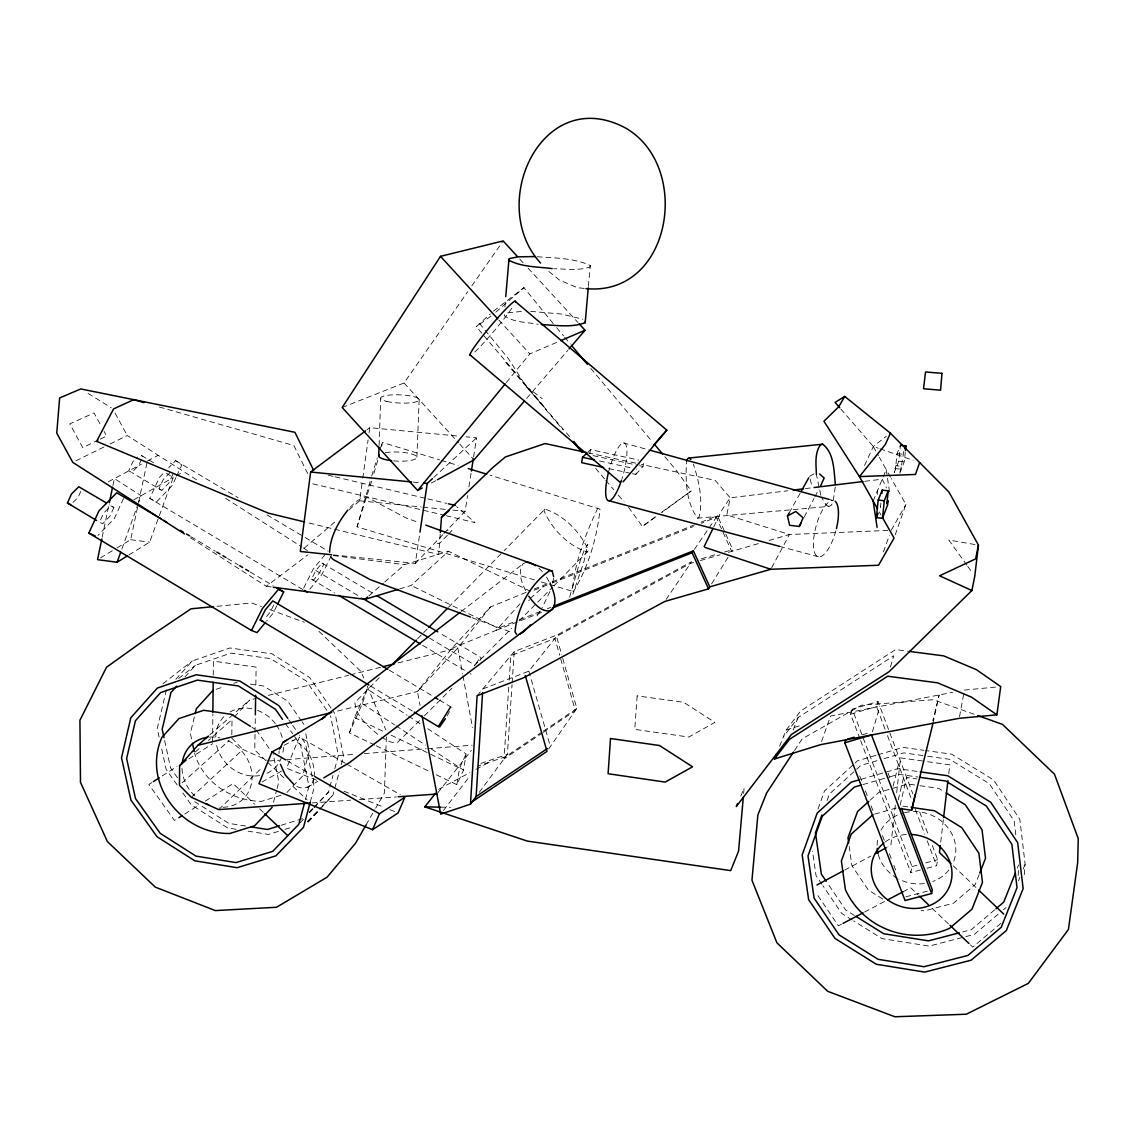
<?xml version="1.0" encoding="UTF-8"?>
<svg xmlns="http://www.w3.org/2000/svg" width="1135" height="1135" viewBox="0 0 1135 1135"><rect width="100%" height="100%" fill="white"/><g stroke="black" fill="none" stroke-linecap="round" stroke-linejoin="round"><path stroke-width="0.75" stroke-dasharray="5 3.75" d="M877.312 494.463L877.327 491.001M212.571 741.978L212.855 713.858M213.252 675.183L213.394 661.123L256.127 667.139L255.786 688.307M231.824 734.771L232.022 719.633L208.429 740.403M255.02 734.189L254.765 750.065L266.243 760.989M255.049 732.415L255.318 716.54M314.296 776.709C315.275 761.94 306.975 744.574 292.078 740.19M835.275 487L832.976 502.507L831.09 505.486L828.834 506.423L697.543 518.184C686.107 502.677 685.341 480.204 686.547 461.363M379.062 445.417L380.707 398.215M279.011 753.597L279.111 750.732M386.368 736.87L384.382 793.067L375.642 808.262M534.5 579.928L357.028 526.867L371.23 477.48M416.885 457.178L419.17 399.605M508.735 687.186L504.011 758.946L541.849 733.309M509.204 680.177L510.821 655.675L554.944 638.452L559.683 655.235M479.225 792.358L507.402 754.364L512.027 684.717M512.14 682.972L514.226 651.632L558.122 634.465L691.584 561.669L666.174 599.394M440.21 534.145L438.677 554.49L306.28 522.341M504.933 307.088L505.6 298.377M1024.281 874.659L1025.132 864.203L1019.826 819.356L993.593 779.944L951.783 754.207L925.706 750.561M588.412 286.346L590.243 265.519C573.26 257.602 553.469 258.127 535.082 256.567M743.638 793.507L744.092 788.258L739.552 798.912M1018.123 875.496L1018.733 868.53M590.243 265.519L590.101 266.952C578.495 270.967 565.727 268.853 553.681 268.74M880.873 503.103L880.434 507.402L881.682 504.238M903.758 451.446L901.374 466.357L895.799 465.733L894.267 472.529L898.764 461.207L900.452 445.289L897.076 453.603L895.373 469.762M900.012 471.82L901.374 466.357M899.871 473.167L904.255 461.817L905.262 452.269M895.302 805.098L890.861 845.32L887.783 846.965M896.664 792.868L900.523 757.896L924.316 761.244M940.716 842.071L943.412 819.243M948.775 773.616L949.811 764.848L926.018 761.486M349.098 509.814L359.653 500.805L362.547 479.906M362.789 478.175L368.095 439.869M369.059 432.903L369.783 427.682L459.065 436.152M333.406 554.916L415.311 563.428L419.709 533.89M443.884 533.549L465.109 511.346L467.563 495.598M468.939 486.844L471.124 472.827M473.579 457.079L476.572 437.812L466.074 436.819M436.322 774.779L456.866 784.682L463.534 770.154L466.102 753.952L427.725 728.727M456.866 784.682L459.59 768.168L466.102 753.952M589.845 453.546L590.512 449.588L638.764 460.03M632.45 473.721L635.841 474.458L636.778 469.095M635.841 474.458L643.02 466.442L643.701 462.47M926.926 868.247L936.602 865.65L937.68 859.677L931.466 843.234M569.628 597.152L579.957 561.584L584.383 549.865L587.774 544.275L584.043 561.272L572.891 594.087M959.529 716.653L963.799 693.386M552.688 582.709L553.625 578.141M920.485 869.978L910.809 872.574L912.043 866.572L852.243 709.176L877.979 701.529L912.852 793.904M102.178 537.224L108.974 504.451M112.918 485.468L114.337 478.559L141.095 495.683L138.697 502.337M117.104 547.865L130.667 539.707L138.271 503.812M138.64 502.096L146.982 462.782M932.998 723.293L939.127 694.975L932.8 720.739M900.168 805.07L906.638 777.461L916.768 778.908M166.434 689.768L157.24 728.471L159.099 736.998M898.225 799.948L903.474 777.943M194.369 716.923L190.354 733.409L191.758 739.977M381.743 446.211L382.339 442.437L439.6 459.845M893.061 786.314L898.452 764.635M273.492 802.232L276.614 790.3M277.053 788.598L278.841 781.788L273.18 754.122M305.428 799.551L308.947 786.385L300.661 745.241L293.61 735.182M313.87 778.326C313.118 787.591 301.598 790.896 295.015 785.079M310.238 802.204L314.253 787.193L305.528 743.68L299.597 735.225M314.239 807.553L328.469 792.131L332.981 775.46M334.782 768.792L338.386 755.456L330.555 715.717M308.152 822.166L332.995 794.982L339.393 771.389M341.224 764.649L343.508 756.222L335.251 714.185L332.3 709.957M872.418 731.848L879.838 706.467M377.756 460.313L373.429 474.955M890.45 666.954L893.727 655.803L798.118 717.533L783.42 736.757M885.059 729.209L876.49 706.538L877.979 701.529M371.556 481.226L357.028 526.867M371.684 476.005L377.317 457.916M380.253 448.85L382.339 442.437M860.004 738.956L850.583 714.199L852.243 709.176M374.663 745.042L349.367 732.855L362.32 703.643L367.187 688.959L407.054 715.149M349.367 732.855L354.517 717.547L367.187 688.959M895.175 534.855L905.886 504.479L891.358 478.672M821.584 741.495L830.593 716.015L952.62 692.35M818.009 809.028L824.478 790.981L853.832 764.181M121.899 548.914L138.087 504.011M827.089 800.515L829.415 794.046L860.841 765.416L877.383 760.592M883.385 551.922L889.414 535.28M128.936 554.93L149.65 542.147L158.716 517.319M159.326 515.673L173.229 477.594L164.603 472.089M528.499 600.316L529.747 599.933M979.122 874.659L975.263 884.491L953.457 903.219L924.543 910.894L921.18 910.369M793.223 729.89L798.118 717.533M1017.258 868.176L1018.549 864.941M1018.577 880.618L1019.883 877.341M1023.16 869.126L1025.132 864.203M779.603 746.22L786.158 730.018L800.728 710.921L895.543 649.617L907.56 651.178M345.253 763.245L299.399 737.055L286.587 768.182L317.743 780.696M873.156 501.074L886.222 469.564L879.341 457.249M549.936 591.505L542.19 607.707M80.755 491.427L78.088 497.371L72.002 503.429M113.897 507.459L109.84 516.34L102.675 523.703L99.497 522.199L103.583 513.233L110.804 505.855L113.897 507.459L109.357 504.749M123.531 498.435L114.309 518.567L97.951 535.422M141.464 459.476L138.74 465.421L131.731 472.529L128.752 470.713L132.866 461.704L137.576 456.965M864.544 465.52L873.312 446.481L886.421 436.209M302.903 589.604L149.735 498.35L159.439 477.367L164.064 472.586M172.818 474.316L168.675 483.226L161.794 490.419L131.731 472.529M175.925 477.594L172.25 485.496L156.332 502.152L149.735 498.35M176.663 476.019L181.827 464.953L175.613 460.64L168.689 467.804M713.844 526.668L722.016 509.828L730.188 497.825L787.86 490.746M597.89 507.998C585.518 533.932 574.863 561.782 572.352 590.526L573.374 591.562C588.398 567.23 597.081 537.607 600.018 509.175L490.121 475.224M273.79 604.955L270.215 612.12L264.881 618.518M276.812 605.735L272.996 613.382L266.611 621.058M303.641 588.114L313.317 568.862L325.944 553.653M322.014 563.088L323.787 564.322L319.46 572.891L313.345 580.311L311.515 579.176L315.856 570.522L322.014 563.088L373.798 593.86M331.363 555.753L321.9 574.48L308.507 590.782M804.218 517.106L814.036 498.464M814.845 496.903L818.945 489.128M771.644 567.77L789.449 534.514L889.471 530.357M447.091 715.944L450.169 710.283M479.722 660.712L481.268 657.889L480.431 657.222L439.302 632.777M789.165 512.977L800.203 493.129M891.23 530.286L905.886 504.479M366.023 825.003L374.763 809.794M553.994 585.788L588.512 550.503C580.694 532.428 563.811 515.035 544.928 509.133L504.11 550.674M525.689 562.407L522.852 564.038C517.22 572.849 522.213 584.114 526.583 592.442M539.792 611.637L535.394 618.376M711.617 583.887L729.848 554.362M725.804 534.174L732.784 549.61L731.678 551.411L716.284 517.347L701.515 523.249M794.528 750.533L802.232 738.8L861.564 705.176L933.225 699.727L976.086 714.965M553.227 323.603L523.944 287.623L495.626 312.324M694.407 549.397L717.433 515.645L725.109 532.627M548.687 748.958L576.835 708.424L562.208 656.541M342.202 407.493L404.046 382.977L467.748 291.681M471.791 285.878L503.145 240.946M475.835 663.791L480.431 657.222M544.928 509.133L543.906 510.566C551.482 528.711 568.663 546.46 587.618 552.05M443.487 810.461L469.166 777.021M437.954 792.641L471.365 750.391M526.101 592.342L490.433 607.012L451.702 648.411L417.425 691.513L335.095 711.673M490.433 607.012L457.816 647.943L417.425 691.513L420.063 705.402M482.815 688.959L528.839 671.168L558.122 634.465M506.281 382.566L529.832 353.879L557.441 342.061M477.126 695.727L514.226 651.632M526.683 398.399L567.883 350.289M175.826 679.283L192.269 660.939L229.923 647.971L271.932 653.817L309.656 677.51L331.321 708.538M234.363 717.022L249.544 700.096L254.666 698.805M451.702 648.411L496.25 630.308L520.383 603.323M184.891 677.013L195.376 665.337L230.987 653.107L270.697 658.655L306.351 681.057L329.547 714.27M300.023 822.96L303.584 819.115M309.5 812.688L313.061 808.829M481.808 333.236L476.388 326.625L490.178 313.969M286.928 792.471L302.747 775.872L309.302 751.129L305.627 732.756M415.311 563.428L442.749 534.741M447.389 535.238L439.458 543.509L434.819 543.027M448.524 534.046L451.914 530.499L447.289 530.002M170.094 472.529L163.156 479.722L158.999 488.717L161.794 490.419M309.131 812.192L312.763 808.432M313.969 807.169L328.469 792.131M307.358 821.527L320.779 807.623M322 806.361L332.995 794.982M307.883 821.839L318.538 810.801M417.538 638.778L427.441 628.719M448.467 607.31L502.876 551.936M379.274 677.708L354.914 702.593C355.964 717.249 369.613 727.563 380.182 736.26M424.462 715.774L451.858 688.278M474.274 665.777L511.644 628.279M519.121 620.788L552.745 587.036M419.581 720.611L397.789 742.177C391.986 744.035 386.368 739.977 381.601 737.14M218.743 809.61L262.625 767.09M588.228 451.801L590.512 449.588M350.048 507.359L355.581 502.039L360.731 498.591L365.172 497.215L368.591 497.995L405.805 517.858L419.127 522.696M433.726 477.48L476.572 437.812M191.304 797.281L242.918 749.483L267.363 760.336M530.286 598.5L543.495 586.767M399.591 588.909L411.14 585.433L448.538 551.255L530.925 591.534M855.109 763.018L857.663 760.691L876.192 755.272M182.097 782.923L229.171 740.502M870.134 800.218L878.916 792.301L907.915 784.001L918.215 785.477M195.319 751.938L200.569 747.327M209.819 734.87L249.544 700.096M368.903 595.875L383.431 583.149M384.751 582L404.557 564.648L448.538 551.255M304.251 548.106L337.223 519.943M994.643 909.859L971.262 929.707L962.707 931.934M998.176 914.2L974.383 934.36L929.168 946.108L881.966 938.588L853.662 920.925M1003.453 909.717L1006.107 907.489M1000.857 923.379L972.752 947.115L970.226 944.689M493.555 311.103L523.944 287.623M628.464 507.246L642.41 526.427L656.47 516.028M490.887 316.126L476.388 326.625M664.84 456.71L676.219 470.287L691.229 490.916L662.145 512.254M178.677 678.432L195.376 665.337M162.943 683.71L192.269 660.939M461.321 611.396L522.852 564.038M190.41 537.72L266.271 586.313L307.968 554.76M366.974 429.796L369.783 427.682M661.279 512.509L691.229 490.916M655.023 517.404L642.41 526.427M542.005 732.047L505.713 756.648L477.424 766.267M543.452 731.068L576.835 708.424M543.296 732.316L575.317 710.623L560.151 656.91M151.835 782.582L148.869 784.469L174.449 820.463L177.372 818.619M162.191 775.943L177.003 766.48M188.85 758.904L212.543 743.737M184.707 814.022L199.377 804.814M205.251 801.126L233.115 783.618L254.623 804.091M100.547 557.838L115.6 548.773M697.543 518.184L698.99 517.333C703.374 499.811 698.805 480.829 693.315 463.974M307.216 787.491L317.729 781.377M133.859 499.755L173.229 477.594M176.251 475.891L183.813 471.635M262.043 781.987L283.523 769.913M809.553 476.345L814.746 473.465M431.371 483.042L435.953 480.559M284.133 745.34L299.399 737.055M438.734 789.265L469.776 772.651M475.92 769.374L489.171 762.266M844.695 870.091L870.857 856.06M108.407 481.722L141.35 464.243M147.337 461.065L158.219 455.305M841.503 924.188L838.425 925.805L816.235 893.117M864.558 912.043L884.548 901.516M902.992 891.812L910.681 887.769L918.286 895.033M75.889 460.838L103.895 447.034M110.123 443.969L127.248 435.528L198.753 481.169M98.674 439.912L82.756 447.601L69.817 423.894L94.035 412.899L100.76 425.256M100.263 439.131L106.633 436.067L104.108 431.428M534.23 589.022L550.588 582.468M552.22 581.815L694.535 524.824M701.075 522.199L717.433 515.645M534.202 590.228L550.603 583.66M552.248 583.007L693.315 526.541M512.892 622.363L498.109 628.208L411.14 585.433M519.447 619.753L540.785 611.311M547.354 608.701L550.631 607.409M496.25 630.308L542.331 612.063M480.843 763.401L507.402 754.364M216.189 689.3L224.205 686.59M233.824 683.341L237.031 682.263M280.912 795.266L261.703 801.324C232.15 801.409 202.527 781.972 194.567 753.101M786.158 730.018L800.969 725.35M281.083 825.287L303.088 818.448M278.359 831.387L268.555 834.424L248.097 831.175M284.899 829.359L293.071 826.833M850.583 714.199L876.49 706.538M701.473 558.775L716.298 554.433M724.541 552.021L732.784 549.61M693.669 562.52L690.364 563.485L556.533 636.451L561.726 654.867M700.281 560.591L720.115 554.788M728.372 552.376L758.861 543.452M769.062 540.473L789.449 534.514L726.811 514.907L730.188 497.825L715.22 480.403L641.332 464.399M862.458 734.756L869.098 732.813M877.866 754.775L903.119 747.397L923.975 750.32M883.995 758.677L903.843 752.888L925.99 755.995M861.21 779.263L897.842 768.679L918.513 771.616M862.969 784.569L888.407 777.234M890.11 776.737L898.594 774.297L917.818 777.035M874.702 814.107L896.182 808.035M912.043 866.572L917.165 865.196M925.72 862.884L937.68 859.677M905.829 896.82L927.323 891.131M268.328 695.386L348.558 675.297M350.275 674.871L381.005 667.181M398.073 662.911L457.816 647.943L462.612 673.92M543.906 406.245L482.9 334.555M805.339 488.603L812.334 487.752M864.756 481.311L882.236 479.169L886.492 487.937M217.012 606.303L251.63 602.955L261.504 606.572M964.409 690.066L997.254 686.916M268.882 761.017L279.494 760.195M286.559 759.641L355.496 754.278M364.335 753.597L426.192 748.788M427.966 748.646L472.146 745.213M311.983 802.942L350.672 800.175M359.469 799.551L396.413 796.912M521.391 311.43L507.969 312.849L504.763 314.168L504.266 315.785C513.985 322.524 526.881 322.226 538.174 324.269M440.664 807.155L450.481 807.325M530.669 311.401L561.385 314.026L582.766 319.219M413.31 482.12L420.262 482.801M359.653 500.805L421.17 506.962M422.929 507.132L445.785 509.416M452.808 510.126L465.109 511.346M584.255 288.432L577.374 287.68L559.442 280.047L547.637 270.499M897.076 453.603L902.651 454.213M898.764 461.207L904.255 461.817M894.692 468.485L900.296 469.11M333.335 555.554L404.557 564.648M130.667 539.707L149.65 542.147M266.271 586.313L273.195 587.221M927.692 756.236L949.825 759.343L989.337 783.689L1014.151 820.931L1016.165 837.885M250.381 684.164L263.717 686.079L287.666 701.132L301.073 720.299M919.932 785.718L938.815 788.428L944.717 792.06M902.793 806.162L909.475 807.127M245.642 826.025L228.816 823.372L194.326 801.466M236.165 829.288L227.653 827.926L191.233 804.786L182.196 792.046M974.951 544.53L948.803 540.033L966.779 565.017M588.058 452.851L639.615 464.031M593.08 455.617L637.842 465.322M639.572 465.69L643.02 466.442M599.493 460.994L631.684 467.989M608.743 468.571L630.762 473.352M328.185 475.182L333.335 476.402M335.052 476.813L426.093 498.478M427.81 498.889L446.708 503.387M312.763 483.822L444.352 515.29M446.069 515.701L475.111 522.639L456.61 506.579M779.717 546.389L818.973 556.888M623.328 442.891L648.851 449.9M829.217 499.428L832.622 500.351A29.198 10.158 -74.5 0 0 815.384 528.882A29.198 10.158 -74.5 0 0 819.158 556.888A29.198 10.158 -74.5 0 0 836.438 528.598M159.283 406.983L293.866 445.544L308.223 474.643M541.253 581.957L548.021 583.972M549.709 584.482L573.374 591.562M441.288 460.37L458.129 465.492M840.893 409.068L873.312 446.481L878.277 448.212M879.937 448.779L913.051 460.285M269.747 609.594L304.336 622.264M472.16 617.681L511.644 632.408M343.99 791.223L383.346 807.013M389.901 809.652L398.101 812.944M828.834 506.423L826.337 505.245L821.981 498.194M354.517 717.547L384.765 732.118M391.135 735.182L459.59 768.168M376.252 745.808L429.995 771.729M346.785 764.11L400.286 794.67M287.283 760.79L313.388 775.801M175.613 460.64L238.109 497.74M267.08 514.921L303.655 536.642M305.187 537.55L328.043 551.113M153.509 462.669L139.931 454.596L142.826 456.497M315.856 570.522L361.299 597.549M429.47 638.083L474.912 665.11M311.515 579.176L334.584 592.952M422.603 645.318L468.741 672.743M191.049 536.727L215.338 551.213M227.497 558.463L238.123 564.804M250.268 572.04L273.038 585.632M389.333 670.217L433.456 696.564M439.543 700.196L451.716 707.46M370.45 685.951L412.714 711.248M88.048 393.419L111.216 407.735M882.746 899.005L868.374 890.067L851.888 865.679L849.221 846.44M854.485 915.491L845.703 910L827.202 882.718M852.172 919.988L841.744 913.476L822.946 885.782M251.828 727.223L254.751 729.067M225.624 498.322L301.796 546.942M303.286 547.893L310.749 552.66M470.259 673.651L471.153 674.218M408.529 716.114L421.809 724.854M362.32 703.643L394.597 724.854M396.058 725.818L425.398 745.099M431.272 748.958L463.534 770.154M485.042 330.2L508.565 358.873L526.257 386.553L542.289 398.669M318.935 631.358L360.958 671.438L363.725 677.935M267.519 762.209L285.382 779.22M293.029 786.512L307.06 799.863M259.674 808.9L263.476 812.518M953.343 865.863L977.306 888.776M932.218 908.355L948.69 924.103M539.068 568.337L542.388 571.671M231.781 738.147L242.918 749.483M519.759 259.064L523.32 262.951M528.073 268.13L577.928 322.482M498.861 320.07L529.832 353.879M404.046 382.977L458.625 442.92M459.803 444.225L472.855 458.554M526.257 386.553L570.437 437.528M505.699 362.32L562.648 429.456M595.62 468.344L604.714 479.069M605.849 480.403L613.822 489.795M618.362 495.158L624.051 501.854M556.647 327.675L563.485 335.818M564.62 337.18L570.309 343.976M590.81 368.421L652.313 441.77M479.438 323.376L483.921 328.838M967.786 566.408L972.78 573.345M177.514 777.73L170.59 767.969L164.362 739.311M177.188 784.98L166.15 769.417L161.695 748.944M256.212 729.989L270.187 749.866M302.038 721.676L303.953 724.414M288.73 719.718L291.695 723.946M292.688 725.35L298.604 733.806M285.538 723.676L292.603 733.735M821.953 884.321L816.022 875.582L812.532 851.165M546.502 577.105L549.127 581.659M879.242 511.857L880.987 514.935M890.493 477.154L886.222 469.564L890.024 495.243M873.312 446.481L878.476 455.717M115.089 413.112L127.248 435.528M367.187 686.065L385.872 729.989M859.734 776.014L861.635 780.979M865.423 790.911L867.31 795.876M871.098 805.807L872.999 810.773M882.462 835.587L884.364 840.553M889.414 853.79L891.301 858.755M893.827 865.381L895.728 870.346M888.052 773.105L889.939 778.057M860.628 740.602L910.809 872.574M919.676 811.993L928.359 835.005M887.499 735.65L911.604 799.48M915.363 809.411L924.727 834.225M927.224 840.836L936.602 865.65M820.832 495.286L816.406 474.515M528.839 671.168L550.376 746.532M810.234 479.225L811.568 484.985M462.924 675.651L472.5 727.62M608.431 472.586A29.936 7.434 -74.8 0 1 624.42 443.019A29.936 7.434 -74.8 0 1 622.037 478.644M511.857 308.152A35.242 2.908 -50 0 1 472.77 353.723M385.29 452.666A19.111 4.554 2.3 0 1 416.361 456.227A19.111 4.554 2.3 0 1 393.249 460.838M228.092 740.715A37.498 32.518 45.7 0 1 251.757 781.618A37.498 32.518 45.7 0 1 219.154 807.198M194.894 795.99A37.498 32.518 45.7 0 1 181.983 766.99M209.436 737.112A37.498 32.518 45.7 0 1 219.949 737.906M281.693 757.002A36.107 31.581 45.8 0 1 265.916 773.744M259.645 775.56A36.107 31.581 45.8 0 1 216.303 743.907M215.721 737.183A36.107 31.581 45.8 0 1 225.893 714.823M230.05 711.943A36.107 31.581 45.8 0 1 254.254 709.332M257.546 710.397A36.107 31.581 45.8 0 1 275.436 723.761M276.401 725.095A36.107 31.581 45.8 0 1 282.544 738.772M283.424 747.27A36.107 31.581 45.8 0 1 282.204 755.428M885.3 841.9A40.746 36.632 17.9 0 1 906.539 834.48M948.888 869.992A39.682 35.823 17.5 0 1 932.871 881.469M924.429 883.555A39.682 35.823 17.5 0 1 898.877 879.114M897.303 878.277A39.682 35.823 17.5 0 1 878.022 853.406M877.114 845.249A39.682 35.823 17.5 0 1 878.306 836.878M881.001 830.196A39.682 35.823 17.5 0 1 902.949 813.1M904.652 812.66A39.682 35.823 17.5 0 1 945.327 824.748A39.682 35.823 17.5 0 1 953.017 863.125M637.146 695.869L634.749 729.379L688.832 737.041L714.88 722.357L683.61 702.295L637.146 695.869M386.78 401.393A19.252 4.086 2.5 0 0 418.673 400.655A19.252 4.086 2.5 0 0 394.37 394.796A19.252 4.086 2.5 0 0 386.78 401.393"/><path stroke-width="1.5" d="M208.485 736.019L197.887 745.298L179.585 765.784L179.486 785.278L191.304 797.281L218.743 809.61L310.224 803.069M212.869 712.099L213.181 682.22M255.347 714.78L255.659 695.372M378.707 455.915L379.005 447.176M422.036 715.83L440.692 814.121L470.472 804.176L477.126 695.727L523.533 677.822L664.798 601.451L708.538 588.866L709.786 586.838L770.821 569.273L878.561 565.244L894.054 538.047L882.732 518.014M470.472 804.176L476.132 796.529L482.602 692.478M329.576 552.234C330.214 536.585 338.287 522.114 347.835 510.083M440.352 532.457L441.501 517.191L492.491 467.819L505.373 456.965L545.098 443.544L586.341 452.482M505.742 296.646L509.033 258.681L517.957 256.822L535.082 256.567M541.267 324.539C555.739 325.163 571.331 327.916 585.192 322.695L588.256 287.85M743.326 796.997L738.559 851.165L730.713 870.616L527.278 841.078L424.788 806.857L435.514 793.322M585.192 322.695L585.348 321.049M876.376 517.603L878.192 500.053L882.221 490.136L888.208 490.817L886.846 503.798L888.067 500.648L887.627 504.919L882.448 518.312L876.376 517.603L878.107 513.233M881.881 493.384L882.221 490.136M882.448 518.312L884.278 500.748L888.208 490.817M905.432 450.666L905.943 445.899L900.452 445.289M940.305 845.575L939.482 852.598L950.832 863.451M943.611 817.498L947.952 780.639M839.744 407.735L835.105 402.386L844.724 396.441L890.365 433.13L948.945 492.022L978.441 545.126L974.781 576.126L971.886 590.526L889.045 671.721L791.393 734.515L736.303 806.517L737.594 803.481M365.569 430.846L310.635 472.018L300.293 551.482L331.661 554.745M776.411 754.094L774.425 758.989L820.449 744.688L959.217 718.313L996.899 714.837L1000.701 686.59L976.313 669.607L943.625 655.86L909.277 651.405M419.978 532.145L427.228 483.496L432.421 478.686M471.394 471.082L473.295 458.824M587.093 452.908L582.539 457.32L581.659 462.669L603.664 467.464M845.845 739.609L844.823 742.758L905.063 900.552L931.622 893.529L932.289 889.812L901.403 808.333M978.441 545.126L975.618 558.874L939.596 575.8L971.886 590.526M101.824 538.955L97.539 559.654L117.104 562.236L127.46 555.838M109.343 502.72L112.549 487.199M899.374 808.475L911.618 810.262L915.037 794.699M195.163 713.617L196.369 708.68L212.983 690.378M911.618 810.262L932.998 723.293M304.549 802.842L298.845 824.251L272.712 851.349L235.995 862.586L195.958 856.102L160.205 833.317L135.519 798.614L126.623 758.535L135.448 720.711L160.588 692.62L197.362 680.106L238.464 685.98L275.464 709.29L282.516 719.349M310.238 802.204L303.527 827.231L275.89 855.847L237.073 867.693L194.78 860.812L157.027 836.736L130.936 800.09L121.516 757.754L130.809 717.774L157.368 688.051L196.241 674.772L239.712 680.972L278.855 705.63L287.751 718.313M279.579 749.128L283.026 742.375L286.46 740.29M919.662 462.583L915.463 474.444L859.422 476.615L823.939 421.255L838.765 406.741L844.724 396.441M117.104 562.236L120.707 552.248M821.868 815.058L815.469 832.835L821.357 874.106L826.223 881.285M979.76 873.014L985.535 858.273L982.03 829.784L965.332 804.8L946.179 792.968M904.85 448.666L905.943 445.899M1015.328 873.028L1003.737 902.141L995.948 908.752M281.083 747L271.932 751.966L258.964 783.717L372.564 829.699L398.101 812.944L404.869 797.295L379.416 813.752L372.564 829.699M686.547 461.363L687.654 458.682L689.144 458.015L822.662 444.182C834.253 453.007 833.799 470.713 835.346 484.063M890.365 433.13L885.47 444.31L859.422 476.615L877.497 508.778M96.588 520.454L67.433 503.018L71.448 494.023L78.797 486.745L106.321 502.933M799.31 526.441L803.14 517.872L795.805 511.431L787.463 516.028L789.634 525.292L799.31 526.441L800.955 523.32M820.577 486.021L824.152 478.005L819.612 474.019M265.547 622.335L257.035 632.578L251.488 630.478L88.856 533.095L98.915 510.92L116.763 492.774L160.673 518.61M704.182 546.573L713.106 528.201M251.488 630.478L262.355 608.587L278.572 589.264L283.679 591.959L277.578 604.203M368.932 685.058L260.227 620.036L265.264 609.892L272.783 600.912L387.801 669.309M323.745 777.872L349.58 762.564L552.646 609.055C557.611 601.011 553.44 591.009 550.007 583.177M414.232 712.142L438.394 726.599L450.51 707.02M787.463 516.028L789.165 512.977M801.055 491.611L808.716 477.878M366.023 825.003L355.539 843.248L327.064 877.199L276.514 907.276L215.366 910.582L155.311 887.13L107.399 841.588L80.486 782.341L79.932 720.271L106.52 667.252L143.18 641.005L191.035 608.814L213.55 606.629M517.39 256.482L503.145 240.946L440.494 256.34L342.202 407.493L417.666 490.49L422.234 488.007M793.564 751.994L766.593 793.053L757.854 815.043L751.966 880.263L776.922 942.83L827.685 991.295L894.891 1016.776L966.282 1014.222L1028.324 983.392L1068.432 929.437L1077.682 862.586L1078.25 838.651L1054.472 774.198L1002.446 724.343L977.732 715.561M552.206 608.147L692.109 552.759L693.414 550.844L709.786 586.838M445.374 718.71L439.671 726.897L438.394 726.599M774.425 758.989L789.506 739.311L887.726 676.219L937.623 682.844L971.574 697.174L996.899 714.837M514.935 301.158L666.841 430.179L623.087 481.864M417.666 490.49L505.16 383.942M524.398 401.066L474.047 459.859L437.472 479.722M569.032 348.956L585.05 330.257L579.12 323.787M530.428 624.874L523.036 632.323L519.305 634.366M653.505 445.26L663.947 433.244M176.734 686.107L170.903 692.591L162.177 729.209L164.007 737.636M664.968 432.066L666.841 430.179M272.159 807.34L254.623 825.741L229.838 833.473C181.515 834.409 141.662 783.363 161.851 737.438L178.933 718.583L203.747 710.283L231.384 714.326L250.367 726.301M392.809 663.961L416.304 640.041M428.675 627.456L447.218 608.573M868.871 801.338L857.578 811.511L848.001 837.701L848.725 842.95M873.042 814.575L851.179 834.182L841.375 860.954L845.391 889.599C863.465 929.054 910.156 945.923 949.598 928.302L971.971 909.206L982.484 882.42L978.881 853.236L961.728 827.614L934.516 810.773L911.135 807.368M179.585 765.784L186.14 760.01M273.195 587.221L364.945 599.337L367.584 597.024M441.501 517.191L449.02 510.778M459.93 612.474L321.489 719.037L324.851 716.994L283.026 742.375M476.132 796.529L547.453 748.49M472.373 801.608L546.999 751.384L525.306 675.595M552.646 609.055L549.879 610.843C540.43 611.808 533.762 602.94 528.726 596.187M153.31 781.632L159.24 777.844M178.848 817.711L181.784 815.866M816.987 884.959L843.149 870.914M875.468 853.577L886.251 847.788M843.035 923.379L863.026 912.852M887.627 899.899L902.992 891.812M560.69 340.67L585.05 330.257M553.908 606.104L693.414 550.844M822.662 444.182L820.35 444.948C814.433 453.433 816.093 464.74 816.406 474.515M279.38 825.812L267.534 829.486L250.693 826.833M364.945 599.337L397.945 589.405M847.505 739.126L854.144 737.183M844.823 742.758L871.51 734.983L931.622 893.529M859.55 779.745L851.222 782.157L817.2 813.086L802.175 854.995L808.617 899.615L835.019 938.446L876.291 964.253L924.699 972.099L971.078 960.224L1006.334 930.544L1023.146 888.591L1017.669 842.681L990.727 802.246L947.796 775.772L920.23 771.857M861.266 785.051L854.485 787.009L822.265 816.235L808.006 855.875L814.093 898.125L839.077 934.899L878.164 959.33L923.989 966.722L967.871 955.457L1001.198 927.352L1017.045 887.669L1011.853 844.27L986.372 806.063L945.795 781.022L919.577 777.291M959.274 932.828L928.473 940.858L883.796 933.764L855.946 916.399M382.708 666.756L394.654 663.762M197.887 745.298L331.675 712.525M793.11 490.107L803.594 488.816M814.079 487.525L863.011 481.524M398.172 796.784L436.876 794.018M526.91 562.421L529.336 562.435L535.748 565.656M424.788 806.857L440.664 807.155M552.121 268.598C537.607 266.725 521.66 267.165 508.551 260.085M310.635 472.018L411.565 481.949M423.752 483.155L427.228 483.496M585.986 288.616C671.367 296.802 692.506 167.072 625.853 128.156C542.119 83.167 486.418 204.286 540.572 263.065M878.192 500.053L884.278 500.748M553.625 576.637L552.263 571.089L549.695 570.664C530.272 583.929 516.893 608.63 515.035 631.982L516.567 634.252M582.539 457.32L594.399 459.888M448.424 503.798L455.291 505.43M304.563 521.93L268.456 513.162L96.617 441.345L113.571 408.926L133.731 399.662L143.961 402.599M609.055 500.776L779.717 546.389M650.554 450.368L829.217 499.428M468.23 468.556L486.745 474.189M704.892 547.382L770.821 569.273M425.781 525.108L552.263 571.089M470.514 617.057L370.18 579.616L332.966 559.385L330.583 556.788M260.227 620.036L262.752 621.086M88.856 533.095L95.198 535.919M67.433 503.018L70.781 504.635M304.393 590.441L307.386 592.144M271.932 751.966L285.75 759.911M314.92 776.681L379.416 813.752M376.848 595.676L437.784 631.883M362.817 598.457L427.952 637.189M338.727 595.364L420.361 643.956M163.71 520.426L166.746 522.242M180.422 530.385L183.459 532.202M186.495 534.003L189.531 535.819M216.856 552.121L219.892 553.937M222.928 555.739L225.978 557.555M239.641 565.698L242.677 567.514M245.713 569.33L248.749 571.132M276.089 587.433L283.679 591.959M434.975 697.472L438.011 699.288M184.466 533.918L72.782 462.371L56.75 433.073L59.644 397.931L80.798 388.95L294.901 432.293L313.657 470.33M689.144 458.015L690.903 459.391M469.918 354.801L620.221 482.361M293.837 784.413L285.325 775.091L280.473 764.323M264.739 813.724L287.495 835.388M978.554 889.982L1003.78 914.115M919.549 896.239L928.416 904.723M949.952 925.309L968.95 943.483M440.494 256.34L497.669 318.765M572.877 441.529L581.971 452.255M573.785 441.487L577.119 445.445M571.458 345.338L587.391 364.349M654.583 444.48L662.556 453.986M692.109 552.759L708.538 588.866M192.453 743.255L194.213 751.469M873.156 501.074L877.085 527.321M835.133 501.23A29.198 10.158 -74.5 0 1 836.438 528.598M621.569 480.119A29.936 7.434 -74.8 0 1 608.005 500.521A29.936 7.434 -74.8 0 1 608.431 472.586M470.599 355.17A35.242 2.908 -50 0 1 490.448 326.341A35.242 2.908 -50 0 1 515.418 301.768M391.632 460.668A19.111 4.554 2.3 0 1 379.289 454.752M208.769 804.814A37.498 32.518 45.7 0 1 205.818 803.537M182.182 763.614A37.498 32.518 45.7 0 1 207.776 737.282M911.433 834.466A40.746 36.632 17.9 0 1 950.548 883.47A40.746 36.632 17.9 0 1 890.791 901.914A40.746 36.632 17.9 0 1 883.938 842.95M878.022 853.406A39.682 35.823 17.5 0 1 877.242 848.498M610.502 738.516L608.105 773.715L665.153 782.086L692.577 766.806L659.52 745.525L610.502 738.516M941.993 373.344L940.56 390.17L923.535 388.752L925.522 371.982L941.993 373.344"/></g></svg>
